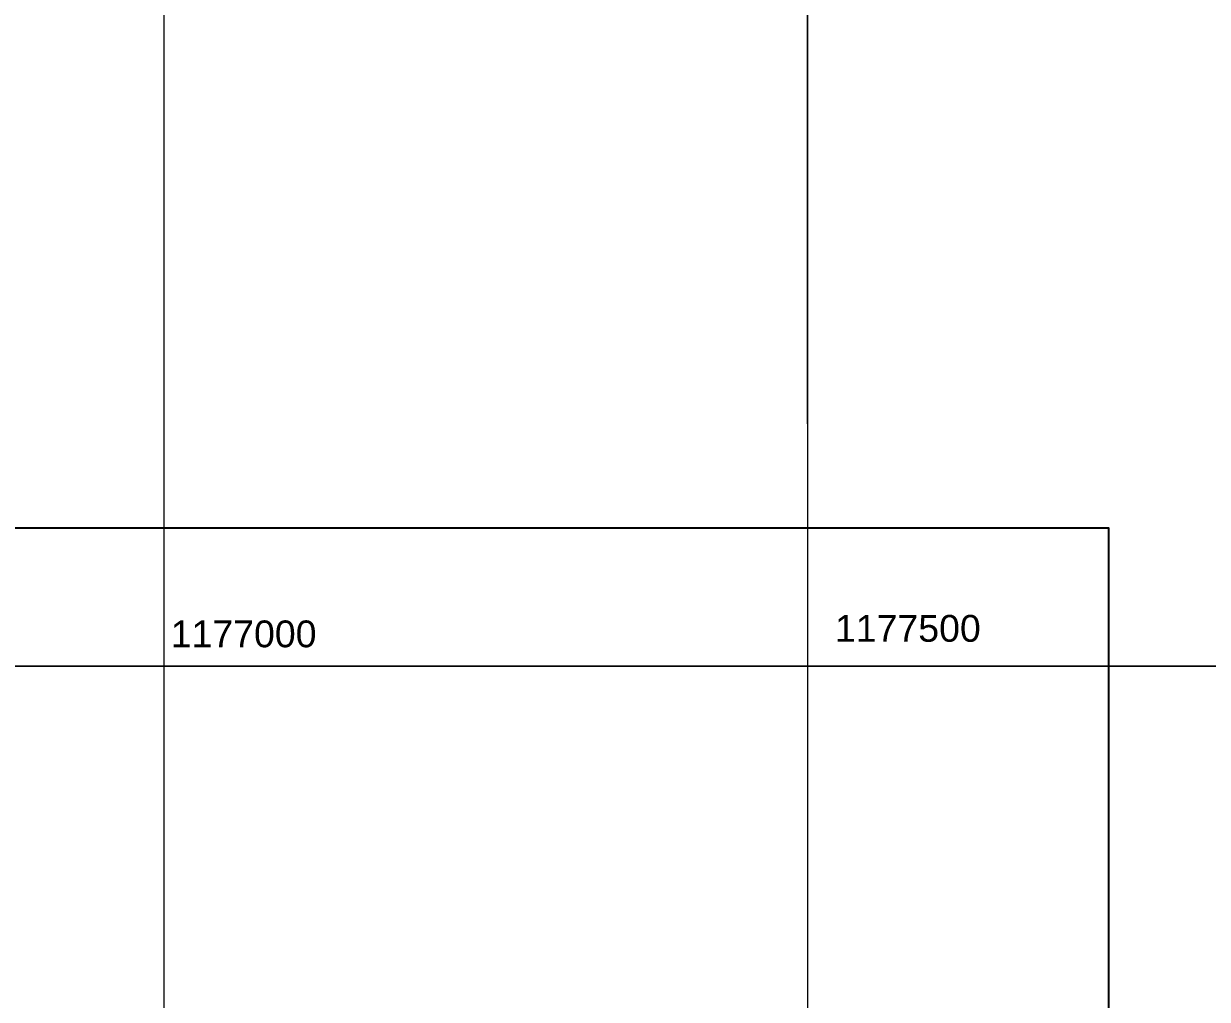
# Model space of a CAD drawing. Header units: millimetres. Extents: x -3588 to 75209, y -3737 to 38254.
# Drawn here: x 28660 to 29578, y 18412 to 19169 of the extents above; entities that cross this region are included whole.
import ezdxf

# ---------------------------------------------------------------- set-up
doc = ezdxf.new("R2010")
doc.units = ezdxf.units.MM
doc.layers.add('P', color=253, linetype='Continuous')
doc.layers.add('T', color=7, linetype='Continuous')

msp = doc.modelspace()

# ---------------------------------------------------------------- linework, layer by layer
msp.add_lwpolyline([(27912.41, 18777.795), (29501.621, 18777.795), (29501.621, 17962.799), (27912.41, 17962.799)], close=True)
at = {"layer": 'P', "const_width": 1.2}
for points in [[(28768.994, 12280.704), (28768.936, 21351.627)], [(29269.39, 12259.443), (29267.793, 21353.783)]]:
    msp.add_lwpolyline(points, dxfattribs=at)
at = {"layer": 'P', "color": 254, "const_width": 1.2}
msp.add_lwpolyline([(20542.731, 18670.43), (35743.361, 18670.43)], dxfattribs=at)

# ---------------------------------------------------------------- texts
at = {"layer": 'T', "char_height": 20.80483, "attachment_point": 1}
for s, insert in [('{\\fArial|b0|i0|c0|p18;1177000}', (28774.117, 18705.97)), ('{\\fArial|b0|i0|c0|p18;1177500}', (29289.434, 18710.258))]:
    msp.add_mtext(s, dxfattribs=dict(at, insert=insert))

doc.saveas('drawing.dxf')
